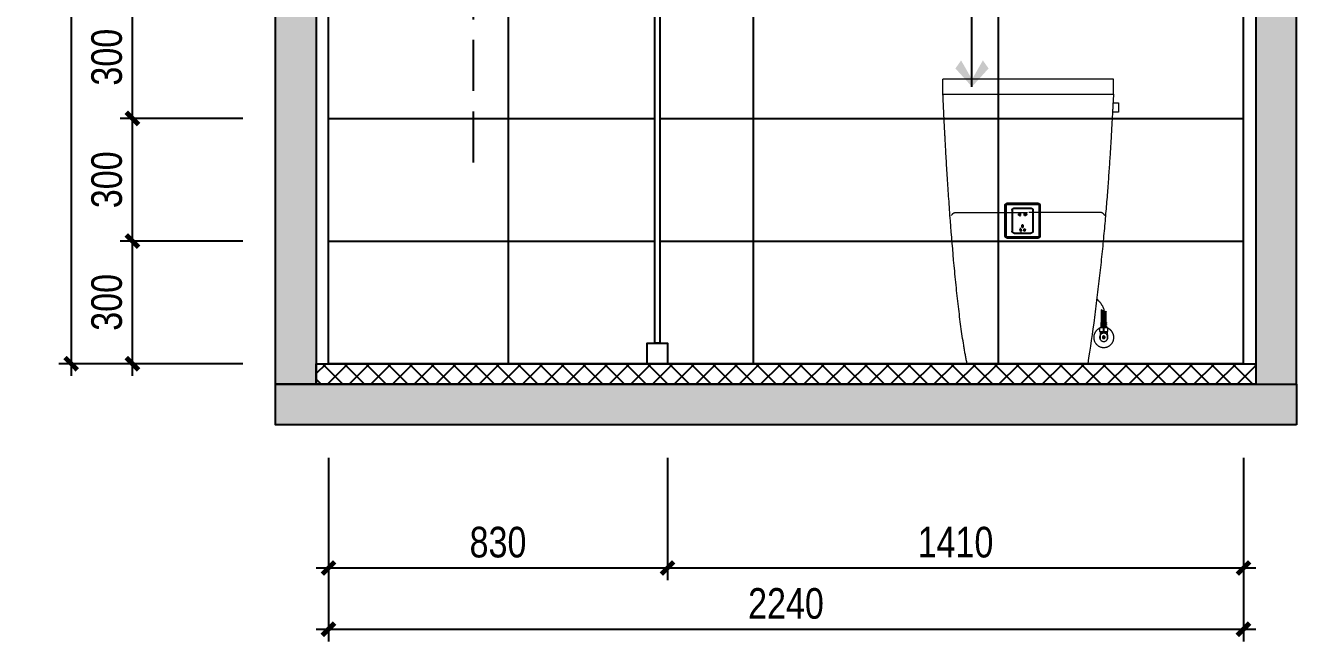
# Model space of a CAD drawing. Extents: x 468514 to 728049, y -74127 to 69080.
# Drawn here: x 634927 to 638039, y -71207 to -69699 of the extents above; entities that cross this region are included whole.
import ezdxf

# ---------------------------------------------------------------- set-up
doc = ezdxf.new("R2010")
doc.units = 0
doc.header["$LTSCALE"] = 500
doc.header["$MEASUREMENT"] = 0
doc.linetypes.add('DASH', pattern=[0.35, 0.25, -0.1])
doc.linetypes.add('DASHED2', pattern=[9.525, 6.35, -3.175])
doc.layers.get('Defpoints').update_dxf_attribs({"color": 229})
for name, color, linetype in [('_____2', 1, 'Continuous'), ('E 立面填充', 250, 'Continuous'), ('E 立面墙体', 245, 'Continuous'), ('E 立面家具、洁具', 153, 'Continuous'), ('E 立面材料分格线', 8, 'Continuous'), ('E 立面标注尺寸', 9, 'Continuous'), ('E 立面装饰完成线', 225, 'Continuous')]:
    doc.layers.add(name, color=color, linetype=linetype)
doc.styles.add('PDC DIM', font='PMingLiU-ExtB.ttf', dxfattribs={"width": 0.85})
doc.dimstyles.new('PDC-A2', dxfattribs={"dimscale": 0, "dimtxt": 2.5, "dimasz": 1, "dimexe": 1, "dimexo": 1, "dimgap": 0.7, "dimtad": 1, "dimdec": 0, "dimtxsty": 'PDC DIM', "dimblk": 'ARCHTICK', "dimcen": 1, "dimdle": 1, "dimclrd": 8, "dimclre": 8, "dimclrt": 9, "dimadec": 0, "dimazin": 0, "dimtfac": 1, "dimtdec": 0, "dimtix": 1, "dimtmove": 2, "dimatfit": 3, "dimldrblk": 'PDC A2 T R', "dimfxl": 10, "dimfxlon": 1, "dimarcsym": 0})

# ---------------------------------------------------------------- blocks, each defined once
blk = doc.blocks.new('AI9-BLK63')
at = {"layer": '_____2', "color": 250}
blk.add_line((0.03, -0.14), (0, -0.12), dxfattribs=at)
blk.add_lwpolyline([(-0.03, -0.14), (0, -0.12), (0, 0.1), (0, 0.18)], dxfattribs=at)
blk = doc.blocks.new('AI9-BLK62')
at = {"layer": '_____2', "color": 250}
for p in [(-0.03, 0.01), (0.03, 0.01)]:
    blk.add_line(p, (0, -0.01), dxfattribs=at)
blk = doc.blocks.new('AI9-BLK61')
at = {"layer": '_____2', "color": 7}
for name, p in [('AI9-BLK62', (0, 0.16)), ('AI9-BLK63', (0, -0.03))]:
    blk.add_blockref(name, p, dxfattribs=at)
blk = doc.blocks.new('AI9-BLK53')
at = {"layer": '_____2', "color": 250}
for p, q in [((-0.1, 0.02), (0.1, 0.02)), ((-0.1, -0.02), (0.1, -0.02))]:
    blk.add_line(p, q, dxfattribs=at)
blk = doc.blocks.new('rtyr')
at = {"linetype": 'DASHED2', "lineweight": 0}
for p, q in [((256669.9, -48189.3), (256669.9, -48152.2)), ((256669.9, -48152.2), (257087.5, -48152.2)), ((257087.5, -48189.3), (257087.5, -48152.2)), ((256700.6, -48716.2), (256687, -48721.9)), ((256688.2, -48747.7), (256688.2, -48721.4)), ((256688.2, -48724.6), (256690.9, -48722)), ((256688.2, -48727), (256690.9, -48724.4)), ((256688.2, -48729.4), (256690.9, -48726.7)), ((256688.3, -48731.7), (256690.9, -48729.1)), ((256688.3, -48734.1), (256690.9, -48731.5)), ((256693.1, -48724), (256689.7, -48720.7)), ((256693.1, -48726.4), (256689.7, -48723.1)), ((256693.1, -48728.8), (256689.7, -48725.4)), ((256693.1, -48731.2), (256689.7, -48727.8)), ((256693.1, -48733.5), (256689.7, -48730.2)), ((256693.1, -48735.9), (256689.7, -48732.6)), ((256693.1, -48721.7), (256691.4, -48720.1)), ((256691.9, -48722.9), (256695.2, -48719.6)), ((256691.9, -48725.3), (256695.2, -48722)), ((256691.9, -48727.7), (256695.2, -48724.4)), ((256691.9, -48730), (256695.2, -48726.7)), ((256691.9, -48732.4), (256695.2, -48729.1)), ((256691.9, -48734.8), (256695.2, -48731.5)), ((256697.4, -48724), (256694.1, -48720.7)), ((256697.4, -48726.4), (256694.1, -48723.1)), ((256697.4, -48728.8), (256694.1, -48725.4)), ((256697.4, -48731.2), (256694.1, -48727.8)), ((256697.4, -48733.5), (256694.1, -48730.2)), ((256697.4, -48735.9), (256694.1, -48732.6)), ((256697.4, -48721.6), (256694.5, -48718.7)), ((256697.4, -48719.3), (256696.1, -48718.1)), ((256696.2, -48720.5), (256699.4, -48717.4)), ((256696.2, -48722.9), (256699.4, -48719.8)), ((256696.2, -48725.3), (256699.4, -48722.2)), ((256696.2, -48727.7), (256699.4, -48724.5)), ((256696.2, -48730), (256699.4, -48726.9)), ((256696.2, -48732.4), (256699.4, -48729.3)), ((256696.2, -48734.8), (256699.4, -48731.7)), ((256699.4, -48747.7), (256699.4, -48716.7)), ((256687.8, -48752.3), (256687.8, -48749.9)), ((256687.8, -48756.9), (256687.8, -48754.6)), ((256688.1, -48759.7), (256688.1, -48759.2)), ((256688.2, -48743.7), (256690.9, -48741)), ((256688.2, -48746), (256690.9, -48743.4)), ((256688.3, -48736.5), (256690.9, -48733.9)), ((256688.3, -48738.8), (256690.9, -48736.2)), ((256688.3, -48741.2), (256690.9, -48738.6)), ((256689, -48747.6), (256690.9, -48745.7)), ((256693.1, -48738.3), (256689.7, -48735)), ((256693.1, -48740.7), (256689.7, -48737.4)), ((256693.1, -48743.1), (256689.7, -48739.7)), ((256693.1, -48745.4), (256689.7, -48742.1)), ((256692.9, -48747.6), (256689.7, -48744.5)), ((256691.9, -48737.2), (256695.2, -48733.9)), ((256691.9, -48739.6), (256695.2, -48736.2)), ((256691.9, -48741.9), (256695.2, -48738.6)), ((256691.9, -48744.3), (256695.2, -48741)), ((256691.9, -48746.7), (256695.2, -48743.4)), ((256693.3, -48747.6), (256695.2, -48745.7)), ((256694.6, -48759.7), (256693.8, -48760.4)), ((256697.4, -48738.3), (256694.1, -48735)), ((256697.4, -48740.7), (256694.1, -48737.4)), ((256697.4, -48743.1), (256694.1, -48739.7)), ((256697.4, -48745.4), (256694.1, -48742.1)), ((256697.2, -48747.6), (256694.1, -48744.5)), ((256696.2, -48737.2), (256699.4, -48734.1)), ((256696.2, -48739.6), (256699.4, -48736.4)), ((256696.2, -48741.9), (256699.4, -48738.8)), ((256696.2, -48744.3), (256699.4, -48741.2)), ((256696.2, -48746.7), (256699.4, -48743.6)), ((256697.6, -48747.7), (256699.4, -48745.9)), ((256699.5, -48759.7), (256699.5, -48759.2)), ((256699.8, -48752.3), (256699.8, -48749.9)), ((256699.8, -48756.9), (256699.8, -48754.6)), ((256685.1, -48771), (256702.5, -48771)), ((256685.1, -48771.9), (256702.5, -48771.9)), ((256685.1, -48778.9), (256685.1, -48789.3)), ((256694.6, -48770.3), (256693.8, -48769.7)), ((256702.5, -48778.9), (256702.5, -48789.3))]:
    blk.add_line(p, q, dxfattribs=at)
for points in [[(256671.2, -48210.6), (256657.5, -48210.6), (256657.5, -48233), (256671.7, -48233)], [(256692.9, -48759.7), (256693.8, -48760.4), (256693.8, -48762.4)], [(256692.9, -48770.3), (256693.8, -48769.7), (256693.8, -48763)]]:
    blk.add_lwpolyline(points, dxfattribs=at)
blk.add_lwpolyline([(256685, -48759.7), (256684.4, -48760.4), (256684.4, -48769.6), (256685.2, -48770.3), (256702.4, -48770.3), (256703.2, -48769.6), (256703.2, -48760.4), (256702.5, -48759.7)], close=True, dxfattribs=at)
for radius in [10.2, 3.28]:
    blk.add_circle((256693.8, -48784), radius, dxfattribs=at)
for centre, major_axis, ratio in [((256690.8, -48751.1), (0, 1.18), 0.354545), ((256690.8, -48755.7), (0, 1.16), 0.361111), ((256693.8, -48751.1), (0.01, 1.18), 0.354531), ((256693.8, -48755.7), (0.01, 1.16), 0.361096), ((256696.8, -48751.1), (0, 1.18), 0.354545), ((256696.8, -48755.7), (0, 1.16), 0.361111)]:
    blk.add_ellipse(centre, major_axis=major_axis, ratio=ratio, dxfattribs=at)
for points, knots in [([(256733.2, -48848.5), (256684.2, -48543.1), (256674.7, -48257.2), (256669.9, -48189.3), (256669.9, -48189.3), (257087.5, -48189.3), (257087.5, -48189.3), (257087.5, -48189.3), (257068.8, -48652.1), (257028.5, -48848.5), (257028.5, -48848.5), (256733.2, -48848.5), (256733.2, -48848.5)], [0, 0, 0, 0, 1, 1, 1, 2, 2, 2, 3, 3, 3, 4, 4, 4, 4]), ([(256691.3, -48485.7), (256697.7, -48475.7), (256703.8, -48478.6), (256714.3, -48478.6), (256724.8, -48478.6), (256877.2, -48478.6), (256877.2, -48478.6)], [0, 0, 0, 0, 1, 1, 1, 2, 2, 2, 2]), ([(257066.9, -48485.7), (257060.5, -48475.7), (257054.5, -48478.6), (257043.9, -48478.6), (257033.4, -48478.6), (256880.9, -48478.6), (256880.9, -48478.6)], [0, 0, 0, 0, 1, 1, 1, 2, 2, 2, 2]), ([(256703.2, -48761.6), (256712.1, -48765.2), (256718.4, -48774), (256718.4, -48784.3), (256718.4, -48797.9), (256707.4, -48808.9), (256693.8, -48808.9), (256680.2, -48808.9), (256669.2, -48797.9), (256669.2, -48784.3), (256669.2, -48774), (256675.5, -48765.2), (256684.4, -48761.5)], [0, 0, 0, 0, 1, 1, 1, 2, 2, 2, 3, 3, 3, 4, 4, 4, 4]), ([(256687.8, -48747.6), (256687.5, -48747.6), (256687.2, -48748.1), (256687.2, -48748.8), (256687.2, -48749.4), (256687.5, -48749.9), (256687.8, -48749.9)], [0, 0, 0, 0, 1, 1, 1, 2, 2, 2, 2]), ([(256687.8, -48752.3), (256687.5, -48752.3), (256687.2, -48752.8), (256687.2, -48753.4), (256687.2, -48754.1), (256687.5, -48754.6), (256687.8, -48754.6)], [0, 0, 0, 0, 1, 1, 1, 2, 2, 2, 2]), ([(256687.8, -48756.9), (256687.5, -48756.9), (256687.2, -48757.4), (256687.2, -48758.1), (256687.2, -48758.7), (256687.5, -48759.2), (256687.8, -48759.2)], [0, 0, 0, 0, 1, 1, 1, 2, 2, 2, 2]), ([(256699.8, -48749.9), (256700.1, -48749.9), (256700.4, -48749.4), (256700.4, -48748.8), (256700.4, -48748.1), (256700.1, -48747.6), (256699.8, -48747.6)], [3, 3, 3, 3, 4, 4, 4, 5, 5, 5, 5]), ([(256699.8, -48754.6), (256700.1, -48754.6), (256700.4, -48754.1), (256700.4, -48753.4), (256700.4, -48752.8), (256700.1, -48752.3), (256699.8, -48752.3)], [3, 3, 3, 3, 4, 4, 4, 5, 5, 5, 5]), ([(256699.8, -48759.2), (256700.1, -48759.2), (256700.4, -48758.7), (256700.4, -48758.1), (256700.4, -48757.4), (256700.1, -48756.9), (256699.8, -48756.9)], [3, 3, 3, 3, 4, 4, 4, 5, 5, 5, 5]), ([(256685.1, -48770.3), (256685.1, -48770.3), (256685.1, -48775.2), (256685.1, -48777.2), (256685, -48778.5), (256684.6, -48779.7), (256684.5, -48780.2)], [0, 0, 0, 0, 1, 1, 1, 2, 2, 2, 2]), ([(256702.5, -48770.3), (256702.5, -48770.3), (256702.5, -48775.2), (256702.5, -48777.2), (256702.5, -48778.5), (256702.9, -48779.7), (256703.1, -48780.2)], [0, 0, 0, 0, 1, 1, 1, 2, 2, 2, 2])]:
    blk.add_open_spline(points, degree=3, knots=knots, dxfattribs=at)
for points in [[(256708.6, -48692.5), (256703.1, -48697.4), (256693.5, -48710), (256693.2, -48719.3)], [(256710.7, -48689.5), (256710.2, -48690.7), (256709.5, -48691.7), (256708.6, -48692.5)], [(256699.8, -48747.6), (256699.8, -48747.6), (256687.8, -48747.6), (256687.8, -48747.6)], [(256687.8, -48749.9), (256687.8, -48749.9), (256699.8, -48749.9), (256699.8, -48749.9)], [(256699.8, -48752.3), (256699.8, -48752.3), (256687.8, -48752.3), (256687.8, -48752.3)], [(256687.8, -48754.6), (256687.8, -48754.6), (256699.8, -48754.6), (256699.8, -48754.6)], [(256699.8, -48756.9), (256699.8, -48756.9), (256687.8, -48756.9), (256687.8, -48756.9)], [(256687.8, -48759.2), (256687.8, -48759.2), (256699.8, -48759.2), (256699.8, -48759.2)]]:
    blk.add_open_spline(points, degree=3, dxfattribs=at)
at = {"linetype": 'DASHED2', "lineweight": 0, "xscale": 31.05000000000007, "yscale": 31.05000000000007, "zscale": 31.05000000000007}
for name, p in [('AI9-BLK61', (256693.8, -48765)), ('AI9-BLK53', (256693.8, -48784))]:
    blk.add_blockref(name, p, dxfattribs=at)
blk = doc.blocks.new('ffffaasd')
at = {"linetype": 'DASH', "lineweight": -2, "ltscale": 20}
for p, q in [((69855.2, 418079.7), (69855.2, 418028.7)), ((69901.2, 418084.7), (69860.2, 418084.7)), ((69906.2, 418079.7), (69906.2, 418028.7)), ((69901.2, 418023.7), (69860.2, 418023.7))]:
    blk.add_line(p, q, dxfattribs=at)
for points in [[(69843.2, 418011.7), (69918.2, 418011.7, 0.414214), (69923.2, 418016.7), (69923.2, 418091.7, 0.414214), (69918.2, 418096.7), (69843.2, 418096.7, 0.414214), (69838.2, 418091.7), (69838.2, 418016.7, 0.414214)], [(69843.2, 418013.7), (69918.2, 418013.7, 0.414214), (69921.2, 418016.7), (69921.2, 418091.7, 0.414214), (69918.2, 418094.7), (69843.2, 418094.7, 0.414214), (69840.2, 418091.7), (69840.2, 418016.7, 0.414214)]]:
    blk.add_lwpolyline(points, format="xyb", close=True, dxfattribs=at)
for points in [[(69873.7, 418066.6), (69875.7, 418066.6), (69875.7, 418071.6), (69873.7, 418071.6)], [(69887.7, 418066.6), (69885.7, 418066.6), (69885.7, 418071.6), (69887.7, 418071.6)]]:
    blk.add_lwpolyline(points, dxfattribs=at)
for points in [[(69875.8, 418028.1), (69877.7, 418028.6), (69876.2, 418034.4), (69874.2, 418033.9)], [(69879.7, 418037.6), (69881.7, 418037.6), (69881.7, 418043.6), (69879.7, 418043.6)], [(69885.6, 418028.1), (69883.7, 418028.6), (69885.2, 418034.4), (69887.2, 418033.9)]]:
    blk.add_lwpolyline(points, close=True, dxfattribs=at)
for centre, radius, start, end in [((69860.2, 418079.7), 5, 90, 180), ((69873.9, 418069.1), 2.51, 93.6471, 266.3529), ((69887.5, 418069.1), 2.51, 273.6471, 86.3529), ((69901.2, 418079.7), 5, 0, 90), ((69860.2, 418028.7), 5, 180, 270), ((69901.2, 418028.7), 5, 270, 0)]:
    blk.add_arc(centre, radius, start, end, dxfattribs=at)
blk = doc.blocks.new('d34')
at = {"linetype": 'ByBlock', "lineweight": -2}
blk.add_blockref('ffffaasd', (0, 0), dxfattribs=at)
blk = doc.blocks.new('_ArchTick')
at = {"color": 0, "linetype": 'ByBlock', "const_width": 0.4}
blk.add_lwpolyline([(-0.5, -0.5), (0.5, 0.5)], dxfattribs=at)
blk = doc.blocks.new('*D2086')
at = {"layer": 'Defpoints', "color": 0, "transparency": 16777216}
for p in [(635488.8, -68126.5), (635038.8, -70526.5), (635488.8, -70526.5)]:
    blk.add_point(p, dxfattribs=at)
at = {"layer": 'E 立面标注尺寸', "color": 8, "lineweight": -2, "transparency": 16777216}
for p, q in [((635038.8, -68096.5), (635038.8, -70556.5)), ((635338.8, -68126.5), (635008.8, -68126.5)), ((635338.8, -70526.5), (635008.8, -70526.5))]:
    blk.add_line(p, q, dxfattribs=at)
at = {"layer": 'E 立面标注尺寸', "color": 8, "lineweight": -2, "transparency": 16777216, "xscale": 29.99999882274668, "yscale": 29.99999882274668, "zscale": 29.99999882274668}
for p, rotation in [((635038.8, -68126.5), 90), ((635038.8, -70526.5), 270)]:
    blk.add_blockref('_ArchTick', p, dxfattribs=dict(at, rotation=rotation))
at = {"layer": 'E 立面标注尺寸', "color": 9, "transparency": 16777216, "insert": (634976.1, -69326.5), "char_height": 75, "attachment_point": 5, "rotation": 90, "style": 'PDC DIM'}
blk.add_mtext('2400', dxfattribs=at)
blk = doc.blocks.new('PDC A2 T R')
at = {"color": 0, "linetype": 'ByBlock'}
blk.add_line((0, 0), (-2, 0), dxfattribs=at)
for points in [[(-2.15, 0.89), (-1.49, 1.35), (-0.6, 0), (0, 0)], [(-2.15, -0.89), (-1.49, -1.35), (-0.6, 0), (0, 0)]]:
    blk.add_solid(points, dxfattribs=at)
blk = doc.blocks.new('*D2091')
at = {"layer": 'Defpoints', "color": 0, "transparency": 16777216}
for p in [(635188.8, -69626.5), (635488.8, -69626.5), (635488.8, -69926.5)]:
    blk.add_point(p, dxfattribs=at)
at = {"layer": 'E 立面标注尺寸', "color": 8, "lineweight": -2, "transparency": 16777216}
for p, q in [((635188.8, -69956.5), (635188.8, -69596.5)), ((635458.8, -69626.5), (635158.8, -69626.5)), ((635458.8, -69926.5), (635158.8, -69926.5))]:
    blk.add_line(p, q, dxfattribs=at)
at = {"layer": 'E 立面标注尺寸', "color": 8, "lineweight": -2, "transparency": 16777216, "xscale": 29.99999882274668, "yscale": 29.99999882274668, "zscale": 29.99999882274668}
for p, rotation in [((635188.8, -69626.5), 90), ((635188.8, -69926.5), 270)]:
    blk.add_blockref('_ArchTick', p, dxfattribs=dict(at, rotation=rotation))
at = {"layer": 'E 立面标注尺寸', "color": 9, "transparency": 16777216, "insert": (635126.1, -69776.5), "char_height": 75, "attachment_point": 5, "rotation": 90, "style": 'PDC DIM'}
blk.add_mtext('300', dxfattribs=at)
blk = doc.blocks.new('*D2092')
at = {"layer": 'Defpoints', "color": 0, "transparency": 16777216}
for p in [(635188.8, -69926.5), (635488.8, -69926.5), (635488.8, -70226.5)]:
    blk.add_point(p, dxfattribs=at)
at = {"layer": 'E 立面标注尺寸', "color": 8, "lineweight": -2, "transparency": 16777216}
for p, q in [((635188.8, -70256.5), (635188.8, -69896.5)), ((635458.8, -69926.5), (635158.8, -69926.5)), ((635458.8, -70226.5), (635158.8, -70226.5))]:
    blk.add_line(p, q, dxfattribs=at)
at = {"layer": 'E 立面标注尺寸', "color": 8, "lineweight": -2, "transparency": 16777216, "xscale": 29.99999882274668, "yscale": 29.99999882274668, "zscale": 29.99999882274668}
for p, rotation in [((635188.8, -69926.5), 90), ((635188.8, -70226.5), 270)]:
    blk.add_blockref('_ArchTick', p, dxfattribs=dict(at, rotation=rotation))
at = {"layer": 'E 立面标注尺寸', "color": 9, "transparency": 16777216, "insert": (635126.1, -70076.5), "char_height": 75, "attachment_point": 5, "rotation": 90, "style": 'PDC DIM'}
blk.add_mtext('300', dxfattribs=at)
blk = doc.blocks.new('*D2093')
at = {"layer": 'Defpoints', "color": 0, "transparency": 16777216}
for p in [(635188.8, -70226.5), (635488.8, -70226.5), (635488.8, -70526.5)]:
    blk.add_point(p, dxfattribs=at)
at = {"layer": 'E 立面标注尺寸', "color": 8, "lineweight": -2, "transparency": 16777216}
for p, q in [((635188.8, -70556.5), (635188.8, -70196.5)), ((635458.8, -70226.5), (635158.8, -70226.5)), ((635458.8, -70526.5), (635158.8, -70526.5))]:
    blk.add_line(p, q, dxfattribs=at)
at = {"layer": 'E 立面标注尺寸', "color": 8, "lineweight": -2, "transparency": 16777216, "xscale": 29.99999882274668, "yscale": 29.99999882274668, "zscale": 29.99999882274668}
for p, rotation in [((635188.8, -70226.5), 90), ((635188.8, -70526.5), 270)]:
    blk.add_blockref('_ArchTick', p, dxfattribs=dict(at, rotation=rotation))
at = {"layer": 'E 立面标注尺寸', "color": 9, "transparency": 16777216, "insert": (635126.1, -70376.5), "char_height": 75, "attachment_point": 5, "rotation": 90, "style": 'PDC DIM'}
blk.add_mtext('300', dxfattribs=at)
blk = doc.blocks.new('*D2099')
at = {"layer": 'Defpoints', "color": 0, "transparency": 16777216}
for p in [(636498.8, -70726.5), (637908.8, -70726.5), (636498.8, -71026.5)]:
    blk.add_point(p, dxfattribs=at)
at = {"layer": 'E 立面标注尺寸', "color": 8, "lineweight": -2, "transparency": 16777216}
for p, q in [((636498.8, -70756.5), (636498.8, -71056.5)), ((637908.8, -70756.5), (637908.8, -71056.5)), ((637938.8, -71026.5), (636468.8, -71026.5))]:
    blk.add_line(p, q, dxfattribs=at)
at = {"layer": 'E 立面标注尺寸', "color": 8, "lineweight": -2, "transparency": 16777216, "xscale": 30.00000447440561, "yscale": 30.00000447440561, "zscale": 30.00000447440561, "rotation": 180}
blk.add_blockref('_ArchTick', (636498.8, -71026.5), dxfattribs=at)
at = {"layer": 'E 立面标注尺寸', "color": 8, "lineweight": -2, "transparency": 16777216, "xscale": 30.00000447440561, "yscale": 30.00000447440561, "zscale": 30.00000447440561}
blk.add_blockref('_ArchTick', (637908.8, -71026.5), dxfattribs=at)
at = {"layer": 'E 立面标注尺寸', "color": 9, "transparency": 16777216, "insert": (637203.8, -70963.7), "char_height": 75, "attachment_point": 5, "style": 'PDC DIM'}
blk.add_mtext('1410', dxfattribs=at)
blk = doc.blocks.new('*D2100')
at = {"layer": 'Defpoints', "color": 0, "transparency": 16777216}
for p in [(635668.8, -70726.5), (636498.8, -70726.5), (635668.8, -71026.5)]:
    blk.add_point(p, dxfattribs=at)
at = {"layer": 'E 立面标注尺寸', "color": 8, "lineweight": -2, "transparency": 16777216}
for p, q in [((635668.8, -70756.5), (635668.8, -71056.5)), ((636498.8, -70756.5), (636498.8, -71056.5)), ((636528.8, -71026.5), (635638.8, -71026.5))]:
    blk.add_line(p, q, dxfattribs=at)
at = {"layer": 'E 立面标注尺寸', "color": 8, "lineweight": -2, "transparency": 16777216, "xscale": 30.00000447440561, "yscale": 30.00000447440561, "zscale": 30.00000447440561, "rotation": 180}
blk.add_blockref('_ArchTick', (635668.8, -71026.5), dxfattribs=at)
at = {"layer": 'E 立面标注尺寸', "color": 8, "lineweight": -2, "transparency": 16777216, "xscale": 30.00000447440561, "yscale": 30.00000447440561, "zscale": 30.00000447440561}
blk.add_blockref('_ArchTick', (636498.8, -71026.5), dxfattribs=at)
at = {"layer": 'E 立面标注尺寸', "color": 9, "transparency": 16777216, "insert": (636083.8, -70963.7), "char_height": 75, "attachment_point": 5, "style": 'PDC DIM'}
blk.add_mtext('830', dxfattribs=at)
blk = doc.blocks.new('*D2101')
at = {"layer": 'Defpoints', "color": 0, "transparency": 16777216}
for p in [(635668.8, -70726.5), (637908.8, -70726.5), (637908.8, -71176.5)]:
    blk.add_point(p, dxfattribs=at)
at = {"layer": 'E 立面标注尺寸', "color": 8, "lineweight": -2, "transparency": 16777216}
for p, q in [((635668.8, -70876.5), (635668.8, -71206.5)), ((637908.8, -70876.5), (637908.8, -71206.5)), ((635638.8, -71176.5), (637938.8, -71176.5))]:
    blk.add_line(p, q, dxfattribs=at)
at = {"layer": 'E 立面标注尺寸', "color": 8, "lineweight": -2, "transparency": 16777216, "xscale": 30.00000447440561, "yscale": 30.00000447440561, "zscale": 30.00000447440561, "rotation": 180}
blk.add_blockref('_ArchTick', (635668.8, -71176.5), dxfattribs=at)
at = {"layer": 'E 立面标注尺寸', "color": 8, "lineweight": -2, "transparency": 16777216, "xscale": 30.00000447440561, "yscale": 30.00000447440561, "zscale": 30.00000447440561}
blk.add_blockref('_ArchTick', (637908.8, -71176.5), dxfattribs=at)
at = {"layer": 'E 立面标注尺寸', "color": 9, "transparency": 16777216, "insert": (636788.8, -71113.7), "char_height": 75, "attachment_point": 5, "style": 'PDC DIM'}
blk.add_mtext('2240', dxfattribs=at)

msp = doc.modelspace()

# ---------------------------------------------------------------- hatches: boundary and pattern name
at = {"layer": 'E 立面填充'}
h = msp.add_hatch(dxfattribs=at)
h.set_pattern_fill('_USER', color=256, scale=600, angle=90, pattern_type=0)
h.set_pattern_definition([(90, (637908.8, -70526.5), (-600, 4e-14), [])])
h.paths.add_polyline_path([(636479.8, -70476.5), (636498.8, -70476.5), (636498.8, -70526.5), (637908.8, -70526.5), (637908.8, -68126.5), (635668.8, -68126.5), (635668.8, -70526.5), (636448.8, -70526.5), (636448.8, -70476.5), (636467.8, -70476.5), (636467.8, -68446.5), (636463.8, -68446.5), (636463.8, -68426.5), (636483.8, -68426.5), (636483.8, -68446.5), (636479.8, -68446.5)])
h = msp.add_hatch(dxfattribs=at)
h.set_pattern_fill('_USER', color=256, scale=300, pattern_type=0)
h.set_pattern_definition([(0, (635668.82, -70526.5), (0, 300), [])])
h.paths.add_polyline_path([(636479.8, -70476.5), (636498.8, -70476.5), (636498.8, -70526.5), (637908.8, -70526.5), (637908.8, -68126.5), (635668.8, -68126.5), (635668.8, -70526.5), (636448.8, -70526.5), (636448.8, -70476.5), (636467.8, -70476.5), (636467.8, -68446.5), (636463.8, -68446.5), (636463.8, -68426.5), (636483.8, -68426.5), (636483.8, -68446.5), (636479.8, -68446.5)])
at = {"layer": 'E 立面墙体'}
h = msp.add_hatch(dxfattribs=at)
h.set_pattern_fill('钢筋混凝土', color=250, scale=10, pattern_type=2)
h.set_pattern_definition([(45, (141444.856, -72201.5), (-35.355339, 35.355339), []), (50, (141444.856, -72201.5), (71.726018, -6.2752135), [7.5, -82.5]), (355, (141444.86, -72201.5), (-13.875133, 75.219213), [6, -66]), (100.4514, (141450.833, -72202.02), (57.850938, 68.943954), [6.374019, -70.114211]), (46.1842, (141444.86, -72181.5), (106.724105, -16.551901), [11.25, -123.75]), (96.6356, (141453.75, -72182.88), (93.46627, 97.411787), [9.56103, -105.1713]), (351.1842, (141444.86, -72181.5), (93.466195, 97.41186), [9, -99]), (21, (141454.856, -72186.5), (59.690705, -40.261889), [7.5, -82.5]), (326, (141454.86, -72186.5), (24.331533, 72.515005), [6, -66]), (71.4514, (141459.83, -72189.855), (84.022263, 32.25305), [6.374019, -70.114211]), (37.5, (141444.856, -72201.5), (1.2159855, 33.2893854), [0.5, -65.2, 0.5, -67, 0.5, -66.25]), (7.5, (141444.856, -72201.5), (26.3069537, 39.4411712), [0.5, -38.2, 0.5, -63.7, 0.5, -25.25]), (327.5, (141422.556, -72201.5), (53.3822436, -2.2554872), [0.5, -25, 0.5, -78, 0.5, -103.5]), (317.5, (141412.556, -72201.5), (58.318617, 10.0104982), [0.5, -32.5, 0.5, -51.8, 0.5, -73.5])])
h.paths.add_polyline_path([(635638.8, -70576.5), (635538.8, -70576.5), (635538.8, -67576.5), (635638.8, -67576.5)])
h = msp.add_hatch(dxfattribs=at)
h.set_pattern_fill('钢筋混凝土', color=250, scale=10, pattern_type=2)
h.set_pattern_definition([(45, (136244.856, -72201.5), (-35.355339, 35.355339), []), (50, (136244.856, -72201.5), (71.726018, -6.2752135), [7.5, -82.5]), (355, (136244.86, -72201.5), (-13.875133, 75.219213), [6, -66]), (100.4514, (136250.833, -72202.02), (57.850938, 68.943954), [6.374019, -70.114211]), (46.1842, (136244.86, -72181.5), (106.724105, -16.551901), [11.25, -123.75]), (96.6356, (136253.75, -72182.88), (93.46627, 97.411787), [9.561029, -105.1713]), (351.1842, (136244.86, -72181.5), (93.466195, 97.41186), [9, -99]), (21, (136254.856, -72186.5), (59.690705, -40.261889), [7.5, -82.5]), (326, (136254.86, -72186.5), (24.331533, 72.515005), [6, -66]), (71.4514, (136259.83, -72189.855), (84.022263, 32.25305), [6.374019, -70.114211]), (37.5, (136244.856, -72201.5), (1.2159855, 33.2893854), [0.5, -65.2, 0.5, -67, 0.5, -66.25]), (7.5, (136244.856, -72201.5), (26.3069537, 39.4411712), [0.5, -38.2, 0.5, -63.7, 0.5, -25.25]), (327.5, (136222.556, -72201.5), (53.3822436, -2.2554872), [0.5, -25, 0.5, -78, 0.5, -103.5]), (317.5, (136212.556, -72201.5), (58.318617, 10.0104982), [0.5, -32.5, 0.5, -51.8, 0.5, -73.5])])
h.paths.add_polyline_path([(637938.8, -70576.5), (638038.8, -70576.5), (638038.8, -67576.5), (637938.8, -67576.5)])
h = msp.add_hatch(dxfattribs=at)
h.set_pattern_fill('ANSI37', color=250, scale=300)
h.set_pattern_definition([(45, (141894.856, -72201.5), (-26.5165043, 26.5165043), []), (135, (141894.856, -72201.5), (-26.5165043, -26.5165043), [])])
h.paths.add_polyline_path([(635638.8, -70526.5), (637938.8, -70526.5), (637938.8, -70576.5), (635638.8, -70576.5)])
h = msp.add_hatch(color=250, dxfattribs=at)
h.dxf.hatch_style = 1
h.paths.add_polyline_path([(638038.8, -70676.5), (635538.8, -70676.5), (635538.8, -70576.5), (638038.8, -70576.5)])

# ---------------------------------------------------------------- linework, layer by layer
for points in [[(635638.8, -70576.5), (635538.8, -70576.5), (635538.8, -67576.5), (635638.8, -67576.5)], [(637938.8, -70576.5), (638038.8, -70576.5), (638038.8, -67576.5), (637938.8, -67576.5)], [(638038.8, -70676.5), (635538.8, -70676.5), (635538.8, -70576.5), (638038.8, -70576.5)]]:
    msp.add_lwpolyline(points, close=True, dxfattribs=at)
at = {"layer": 'E 立面家具、洁具'}
for points in [[(636479.8, -70476.5), (636467.8, -70476.5), (636467.8, -68446.5), (636479.8, -68446.5)], [(636498.8, -70526.5), (636448.8, -70526.5), (636448.8, -70476.5), (636498.8, -70476.5)]]:
    msp.add_lwpolyline(points, close=True, dxfattribs=at)
at = {"layer": 'E 立面材料分格线', "linetype": 'DASH'}
msp.add_line((636024.1, -70034), (636024.1, -68331.3), dxfattribs=at)
at = {"layer": 'E 立面装饰完成线'}
for points in [[(635668.8, -70526.5), (635668.8, -68126.5)], [(637908.8, -70526.5), (637908.8, -68126.5)]]:
    msp.add_lwpolyline(points, dxfattribs=at)
msp.add_lwpolyline([(635638.8, -70526.5), (637938.8, -70526.5), (637938.8, -70576.5), (635638.8, -70576.5)], close=True, dxfattribs=at)

# ---------------------------------------------------------------- block references
at = {"layer": 'E 立面家具、洁具', "linetype": 'Continuous', "xscale": -1}
msp.add_blockref('rtyr', (894260.6, -21678), dxfattribs=at)
at = {"layer": 'E 立面家具、洁具', "linetype": 'DASH', "ltscale": 20, "xscale": -1}
msp.add_blockref('d34', (707248.7, -488230.7), dxfattribs=at)

# ---------------------------------------------------------------- dimensions: what is measured, and where the dimension line sits
at = {"layer": 'E 立面标注尺寸'}
for base, p1, p2, picture, middle in [((635038.8, -70526.5), (635488.8, -68126.5), (635488.8, -70526.5), '*D2086', (634976.1, -69326.5)), ((635188.8, -69626.5), (635488.8, -69926.5), (635488.8, -69626.5), '*D2091', (635126.1, -69776.5)), ((635188.8, -69926.5), (635488.8, -70226.5), (635488.8, -69926.5), '*D2092', (635126.1, -70076.5)), ((635188.8, -70226.5), (635488.8, -70526.5), (635488.8, -70226.5), '*D2093', (635126.1, -70376.5))]:
    dim = msp.add_linear_dim(base=base, p1=p1, p2=p2, angle=90, dimstyle='PDC-A2', override={"dimscale": 29.999999}, dxfattribs=at)
    dim.commit()
    dim.dimension.update_dxf_attribs({"geometry": picture, "text_midpoint": middle})
for base, p1, p2, picture, middle in [((635668.8, -71026.5), (636498.8, -70726.5), (635668.8, -70726.5), '*D2100', (636083.8, -70963.7)), ((637908.8, -71176.5), (635668.8, -70726.5), (637908.8, -70726.5), '*D2101', (636788.8, -71113.7)), ((636498.8, -71026.5), (637908.8, -70726.5), (636498.8, -70726.5), '*D2099', (637203.8, -70963.7))]:
    dim = msp.add_linear_dim(base=base, p1=p1, p2=p2, dimstyle='PDC-A2', override={"dimscale": 30.000004}, dxfattribs=at)
    dim.commit()
    dim.dimension.update_dxf_attribs({"geometry": picture, "text_midpoint": middle})

# ---------------------------------------------------------------- leaders
at = {"layer": 'E 立面标注尺寸', "annotation_type": 0, "has_hookline": 1, "hookline_direction": 0, "text_width": 352.2}
msp.add_leader([(637244.2, -69848.8), (637244.2, -67176.5), (637344.9, -67176.5)], dimstyle='PDC-A2', override={"dimscale": 30.000004, "dimtad": 0}, dxfattribs=at)

doc.saveas('drawing.dxf')
